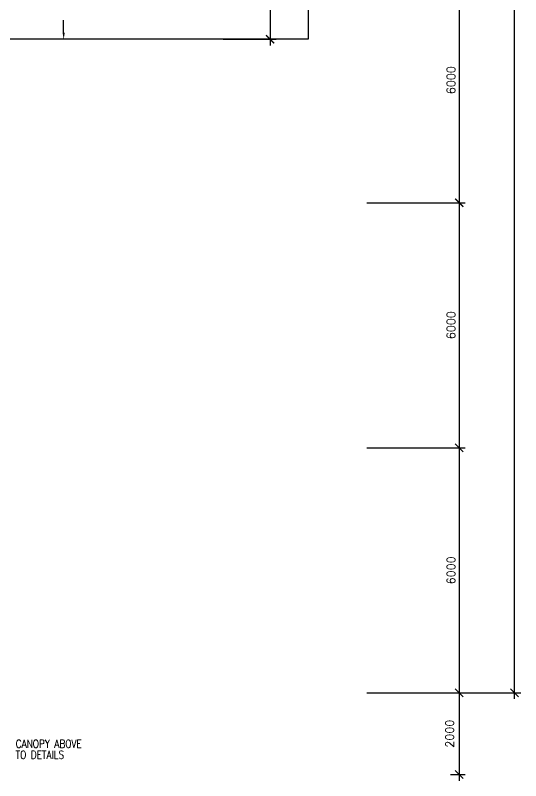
# Model space of a CAD drawing. Header units: feet. Extents: x 1463649 to 2957709, y -1501070 to -681589.
# Drawn here: x 1507603 to 1519980, y -840574 to -821837 of the extents above; entities that cross this region are included whole.
import ezdxf

# ---------------------------------------------------------------- set-up
doc = ezdxf.new("R2010")
doc.units = ezdxf.units.FT
doc.header["$LTSCALE"] = 13
doc.header["$MEASUREMENT"] = 0
doc.linetypes.add('HIDDEN', pattern=[0.375, 0.25, -0.125])
doc.layers.get('0').update_dxf_attribs({"linetype": 'CONTINUOUS'})
doc.layers.add('DIM', color=7, linetype='CONTINUOUS')
doc.layers.add('SANI', color=7, linetype='CONTINUOUS')
doc.styles.add('ROMANS', font='romans')
doc.styles.get("Standard").update_dxf_attribs({"font": 'ROMANS.SHX'})
doc.dimstyles.new('STANDARD$0', dxfattribs={"dimscale": 0, "dimtxt": 8, "dimasz": 6, "dimexe": 1, "dimexo": 1, "dimgap": 3, "dimtad": 1, "dimdec": 0, "dimlfac": -1, "dimrnd": 1, "dimzin": 0, "dimdsep": 46, "dimtxsty": 'Standard', "dimcen": 0, "dimclrd": 5, "dimclre": 250, "dimadec": 0, "dimazin": 0, "dimtfac": 1, "dimtdec": 4, "dimtofl": 0, "dimtmove": 0, "dimatfit": 3, "dimfxl": 1, "dimtolj": 1, "dimtzin": 0, "dimarcsym": 0})

# ---------------------------------------------------------------- blocks, each defined once
blk = doc.blocks.new('_ARCHTICK')
at = {"color": 0, "linetype": 'ByBlock', "const_width": 0.15}
blk.add_lwpolyline([(-0.5, -0.5), (0.5, 0.5)], dxfattribs=at)
blk = doc.blocks.new('*D86')
at = {"layer": 'DIM', "color": 7, "lineweight": -2, "transparency": 16777216}
for p, q in [((1512693, -818424), (1513993, -818424)), ((1513843, -818274), (1513843, -822574)), ((1512693, -822424), (1513993, -822424))]:
    blk.add_line(p, q, dxfattribs=at)
at = {"layer": 'DIM', "color": 7, "lineweight": -2, "transparency": 16777216, "xscale": 200, "yscale": 200, "zscale": 200}
for p, rotation in [((1513843, -818424), 90), ((1513843, -822424), 270)]:
    blk.add_blockref('_ARCHTICK', p, dxfattribs=dict(at, rotation=rotation))
at = {"layer": 'DIM', "color": 7, "transparency": 16777216, "insert": (1513643, -820424), "char_height": 200, "attachment_point": 5, "rotation": 90, "style": 'ROMANS'}
blk.add_mtext('\\A1;4000', dxfattribs=at)
blk = doc.blocks.new('*D211')
at = {"layer": 'DIM', "color": 7, "lineweight": -2, "transparency": 16777216}
for p, q in [((1518473, -838274), (1518473, -840574)), ((1518260, -838424), (1518623, -838424)), ((1518260, -840424), (1518623, -840424))]:
    blk.add_line(p, q, dxfattribs=at)
at = {"layer": 'DIM', "color": 7, "lineweight": -2, "transparency": 16777216, "xscale": 200, "yscale": 200, "zscale": 200}
for p, rotation in [((1518473, -838424), 90), ((1518473, -840424), 270)]:
    blk.add_blockref('_ARCHTICK', p, dxfattribs=dict(at, rotation=rotation))
at = {"layer": 'DIM', "color": 7, "transparency": 16777216, "insert": (1518241, -839424), "char_height": 200, "attachment_point": 5, "rotation": 90, "style": 'ROMANS'}
blk.add_mtext('\\A1;2000', dxfattribs=at)
blk = doc.blocks.new('*D229')
at = {"layer": 'DIM', "color": 7, "lineweight": -2, "transparency": 16777216}
for p, q in [((1518473, -820274), (1518473, -826574)), ((1516212, -820424), (1518623, -820424)), ((1516212, -826424), (1518623, -826424))]:
    blk.add_line(p, q, dxfattribs=at)
at = {"layer": 'DIM', "color": 7, "lineweight": -2, "transparency": 16777216, "xscale": 200, "yscale": 200, "zscale": 200}
for p, rotation in [((1518473, -820424), 90), ((1518473, -826424), 270)]:
    blk.add_blockref('_ARCHTICK', p, dxfattribs=dict(at, rotation=rotation))
at = {"layer": 'DIM', "color": 7, "transparency": 16777216, "insert": (1518273, -823424), "char_height": 200, "attachment_point": 5, "rotation": 90, "style": 'ROMANS'}
blk.add_mtext('\\A1;6000', dxfattribs=at)
blk = doc.blocks.new('*D230')
at = {"layer": 'DIM', "color": 7, "lineweight": -2, "transparency": 16777216}
for p, q in [((1518473, -826274), (1518473, -832574)), ((1516212, -826424), (1518623, -826424)), ((1516212, -832424), (1518623, -832424))]:
    blk.add_line(p, q, dxfattribs=at)
at = {"layer": 'DIM', "color": 7, "lineweight": -2, "transparency": 16777216, "xscale": 200, "yscale": 200, "zscale": 200}
for p, rotation in [((1518473, -826424), 90), ((1518473, -832424), 270)]:
    blk.add_blockref('_ARCHTICK', p, dxfattribs=dict(at, rotation=rotation))
at = {"layer": 'DIM', "color": 7, "transparency": 16777216, "insert": (1518273, -829424), "char_height": 200, "attachment_point": 5, "rotation": 90, "style": 'ROMANS'}
blk.add_mtext('\\A1;6000', dxfattribs=at)
blk = doc.blocks.new('*D231')
at = {"layer": 'DIM', "color": 7, "lineweight": -2, "transparency": 16777216}
for p, q in [((1518473, -832274), (1518473, -838574)), ((1516212, -832424), (1518623, -832424)), ((1516212, -838424), (1518623, -838424))]:
    blk.add_line(p, q, dxfattribs=at)
at = {"layer": 'DIM', "color": 7, "lineweight": -2, "transparency": 16777216, "xscale": 200, "yscale": 200, "zscale": 200}
for p, rotation in [((1518473, -832424), 90), ((1518473, -838424), 270)]:
    blk.add_blockref('_ARCHTICK', p, dxfattribs=dict(at, rotation=rotation))
at = {"layer": 'DIM', "color": 7, "transparency": 16777216, "insert": (1518273, -835424), "char_height": 200, "attachment_point": 5, "rotation": 90, "style": 'ROMANS'}
blk.add_mtext('\\A1;6000', dxfattribs=at)
blk = doc.blocks.new('*D232')
at = {"layer": 'DIM', "color": 7, "lineweight": -2, "transparency": 16777216}
for p, q in [((1519830, -838574), (1519830, -784274)), ((1516599, -784424), (1519980, -784424)), ((1516599, -838424), (1519980, -838424))]:
    blk.add_line(p, q, dxfattribs=at)
at = {"layer": 'DIM', "color": 7, "lineweight": -2, "transparency": 16777216, "xscale": 200, "yscale": 200, "zscale": 200}
for p, rotation in [((1519830, -784424), 90), ((1519830, -838424), 270)]:
    blk.add_blockref('_ARCHTICK', p, dxfattribs=dict(at, rotation=rotation))
at = {"layer": 'DIM', "color": 7, "transparency": 16777216, "insert": (1519630, -811424), "char_height": 200, "attachment_point": 5, "rotation": 90, "style": 'ROMANS'}
blk.add_mtext('\\A1;54000', dxfattribs=at)

msp = doc.modelspace()

# ---------------------------------------------------------------- linework, layer by layer
at = {"color": 0}
msp.add_line((1508787.2, -822264.1), (1508787.2, -821959.3), dxfattribs=at)
msp.add_solid([(1508760.5, -822264.1), (1508813.8, -822264.1), (1508787.2, -822424.1)], dxfattribs=at)
at = {"layer": 'SANI', "color": 0}
msp.add_lwpolyline([(1514771.2, -818424.1), (1514771.2, -820261.8), (1514915.9, -820261.8), (1514626.4, -820586.4), (1514771.2, -820586.4), (1514771.2, -822424.1), (1506817.2, -822424.1)], dxfattribs=at)

# ---------------------------------------------------------------- texts
at = {"color": 0, "linetype": 'HIDDEN', "style": 'ROMANS', "width": 0.8}
for s, p in [('CANOPY ABOVE', (1507612.9, -839770.1)), ('TO DETAILS', (1507612.9, -840039.4))]:
    msp.add_text(s, height=200, dxfattribs=at).set_placement(p)

# ---------------------------------------------------------------- dimensions: what is measured, and where the dimension line sits
at = {"layer": 'DIM', "color": 0}
for p1, p2, distance, picture, middle in [((1516449.3, -838424.1), (1516449.3, -784424.1), -3380.9, '*D232', (1519630.2, -811424.1)), ((1512542.9, -818424.1), (1512542.9, -822424.1), 1299.9, '*D86', (1513642.8, -820424.1)), ((1516062.3, -820424.1), (1516062.3, -826424.1), 2411.1, '*D229', (1518273.4, -823424.1)), ((1516062.3, -826424.1), (1516062.3, -832424.1), 2411.1, '*D230', (1518273.4, -829424.1)), ((1516062.3, -832424.1), (1516062.3, -838424.1), 2411.1, '*D231', (1518273.4, -835424.1))]:
    dim = msp.add_aligned_dim(p1=p1, p2=p2, distance=distance, dimstyle='STANDARD$0', override={"dimscale": 100, "dimtxt": 2, "dimasz": 2, "dimexe": 1.5, "dimexo": 1.5, "dimgap": 1, "dimtxsty": 'ROMANS', "dimblk": 'ARCHTICK', "dimdle": 1.5, "dimclrd": 7, "dimclre": 7, "dimclrt": 7, "dimtdec": 0, "dimtmove": 2}, dxfattribs=at)
    dim.commit()
    dim.dimension.update_dxf_attribs({"geometry": picture, "text_midpoint": middle})
dim = msp.add_linear_dim(base=(1518473.4, -840424.1), p1=(1518109.9, -838424.1), p2=(1518109.9, -840424.1), angle=90, dimstyle='STANDARD$0', override={"dimscale": 100, "dimtxt": 2, "dimasz": 2, "dimexe": 1.5, "dimexo": 1.5, "dimgap": 1, "dimtxsty": 'ROMANS', "dimblk": 'ARCHTICK', "dimdle": 1.5, "dimclrd": 7, "dimclre": 7, "dimclrt": 7, "dimtdec": 0, "dimtmove": 2}, dxfattribs=at)
dim.commit()
dim.dimension.update_dxf_attribs({"geometry": '*D211', "text_midpoint": (1518240.6, -839424.1), "dimtype": 160})

doc.saveas('drawing.dxf')
